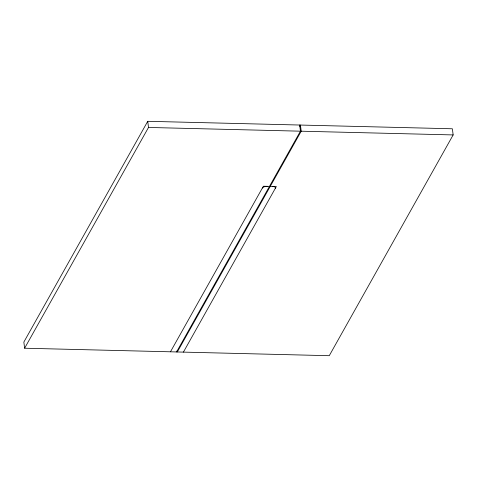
<?xml version="1.0" encoding="UTF-8"?>
<svg xmlns="http://www.w3.org/2000/svg" width="477" height="477" viewBox="0 0 477 477"><rect width="100%" height="100%" fill="white"/><g stroke="black" fill="none" stroke-linecap="round" stroke-linejoin="round"><path stroke-width="0.72" d="M147.739 121.301L23.85 342.069L24.619 348.222L329.261 355.699L453.15 134.931L452.381 128.778L147.739 121.301L148.502 127.454L24.619 348.222M170.468 351.799L263.382 186.227L269.475 186.376M299.711 126.351L300.438 125.052L301.208 131.205L177.319 351.966L177.152 350.601M176.562 351.948L300.444 131.187L299.681 125.034M183.412 352.115L276.332 186.543L270.238 186.394M148.502 127.454L453.15 134.931M262.35 188.069A3.971 1.789 -7.1 0 1 267.192 186.322M272.522 186.453A3.971 1.789 -7.1 0 1 275.295 188.385"/></g></svg>
